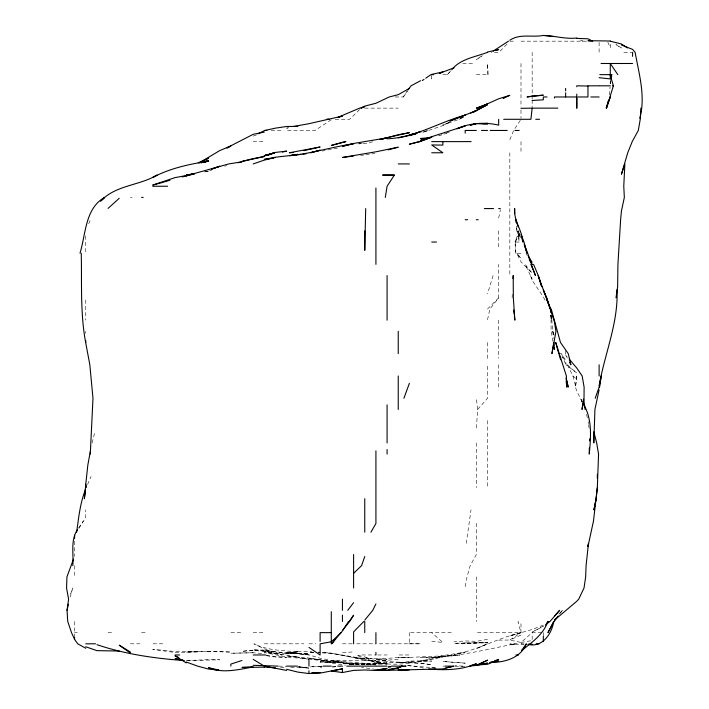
<?xml version="1.0" encoding="UTF-8"?>
<svg xmlns="http://www.w3.org/2000/svg" width="709" height="709" viewBox="0 0 709 709"><rect width="100%" height="100%" fill="white"/><g stroke="black" fill="none" stroke-linecap="round" stroke-linejoin="round"><path stroke-width="0.53" stroke-dasharray="3.54 2.66" d="M610.219 83.777L610.236 80.729M512.155 297.851L512.261 292.773M476.351 427.952L477.706 409.447L476.351 398.29M576.789 375.965L575.513 387.132L576.789 375.965L576.789 376.763M609.306 94.944L610.103 86.826M466.256 543.369L471.006 509.886M465.193 586.662L467.045 576.842L470.191 565.685L476.351 554.527L476.351 521.044M498.675 218.053L500.403 209.625M487.517 319.741L489.919 309.009L498.675 297.851L498.675 264.368M92.108 442.93L94.979 431.763M493.127 275.526L487.517 293.907M70.014 597.138L72.885 588L69.766 596.118M520.991 253.21L515.877 253.21L515.257 242.053L518.837 230.886L517.012 230.886L516.48 225.817L516.923 230.886L520.991 238.375L517.012 230.886L519.006 242.053L514.956 242.053L515.877 253.21L520.991 258.191L516.684 253.21L520.991 261.896L532.158 273.195L525.139 264.368L532.158 279.178L530.456 275.526L532.158 280.321L543.316 296.92L545.762 301.573M509.833 139.744L513.653 130.456L520.433 120.149M88.696 223.787L90.371 219.728M87.579 484.522L91.071 476.404M515.257 242.053L519.564 233.678M514.956 242.053L520.495 231.816M78.876 528.489L85.762 517.41L85.762 509.886M395.197 96.973L403.35 96.973L407.196 90.938M78.637 527.913L83.308 521.044M403.35 96.973L407.586 90.974M559.968 613.613L562.414 610.325L558.807 614.251M561.085 611.956L562.414 610.325M477.706 409.447L487.517 398.29L487.517 364.807M442.877 74.649L447.29 74.649L450.667 70.927M506.935 44.153L498.959 52.333L491.257 52.333M447.29 74.649L451.784 70.12M487.517 309.009L498.675 297.851M359.623 109.558L349.599 119.289L334.125 119.289M498.675 640.13L509.833 640.023L520.991 642.469L532.158 632.641L542.261 632.641M481.544 56.02L476.351 59.716L482.359 55.736M331.28 119.732L315.044 130.456L286.64 130.456M543.316 626.02L532.158 632.144L543.316 626.304M459.122 119.289L463.464 117.109M449.382 122.471L442.877 125.617L420.552 133.15M408.703 643.807L420.552 643.807L377.418 643.807M520.991 635.034L509.833 640.023L520.991 632.641L520.991 624.115L517.951 621.483L520.991 632.641L509.833 635.938L532.158 629.486L543.316 625.072M448.965 122.427L442.877 125.059L458.103 119.697M460.593 118.146L465.193 116.241M460.593 118.217L463.349 117.145M253.157 136.119L257.216 134.657M209.536 170.798L211.566 170.142M224.753 166.216L226.783 165.684M337.36 148.137L322.143 151.061M288.669 127.691L286.64 128.187L289.68 127.691M423.565 131.644L428.661 130.456L421.571 132.122M372.766 141.835L364.754 143.617L358.665 143.688M520.991 642.469L532.158 640.519L532.158 632.641M487.517 639.376L476.351 641.308L465.193 640.954L454.035 641.849M365.773 154.81L374.901 153.383M358.665 143.945L364.754 143.138M398.236 659.219L375.921 661.355L364.754 660.088L375.921 660.673L331.28 660.354L320.113 658.244L308.956 654.886L297.798 653.716L308.956 653.397L286.64 653.601L297.798 653.255L308.956 654.965L286.64 652.59L297.798 653.246L286.64 653.742L297.798 651.757L312.004 651.66M388.089 667.329L391.138 666.965M332.291 667.098L336.35 666.708M360.695 155.342L363.744 155.067M388.089 667.036L391.138 666.761M364.754 664.555L353.596 663.704L364.754 664.546L375.921 663.686L387.079 663.979L364.754 664.333L375.921 664.156L387.079 663.066L353.596 664.643L342.438 663.402L358.665 664.688M342.438 652.679L353.596 651.881M375.921 661.355L387.079 660.602L375.921 659.716L356.654 654.965C387.619 672.229 420.721 661.107 452.785 654.965L420.552 660.939L442.877 655.603L465.193 652.138L454.035 654.478C477.334 650.286 497.975 637.923 520.991 632.641L476.351 632.641M322.143 652.874L331.28 653.468L364.754 659.662L331.28 653.219L322.143 652.377L331.28 653.131L364.754 658.874L353.596 657.695L387.079 659.273L375.921 659.21L398.236 657.562L409.394 657.58L398.236 657.695C418.851 657.154 439.474 655.976 459.999 654.965L442.877 656.951L420.552 657.739C452.705 658.076 483.946 649.993 515.177 643.807L509.833 644.995L517.065 643.807L509.833 644.029L524.04 644.357M186.201 660.62L208.517 659.592L219.675 659.795L186.201 660.691M280.551 667.532L286.64 667.142M332.291 666.752L336.35 666.504M431.719 657.323L442.877 656.64L431.719 657.305M314.034 652.475L308.956 652.723L314.034 652.732M318.084 652.289L320.113 652.191M388.089 666.752L391.138 666.69M253.157 652.767L230.842 653.219L253.157 652.767L264.315 653.627M509.833 41.175L514.814 41.175M520.991 41.175L586.937 41.175M623.84 52.333L632.596 52.333M462.747 63.491L473.585 63.491M476.351 74.649L487.517 74.649M364.754 108.131L398.236 108.131M271.201 130.456L281.048 130.456M253.157 141.614L264.315 141.614M130.403 197.412L132.113 197.412M552.71 331.325L554.473 336.163L552.71 331.325L551.637 318.137M558.869 353.649L561.484 353.649L565.631 360.385L566.074 364.807L576.789 373.014L567.36 364.807L565.631 364.275L561.484 353.649M74.605 632.641L77.272 632.641M108.078 632.641L112.279 632.641M141.561 632.641L146.426 632.641M230.948 632.641L241.999 632.641M253.157 632.641L264.315 632.641M410.582 632.641L453.37 632.641M130.403 643.807L139.992 643.807M153.082 643.807L163.876 643.807M264.315 643.807L303.922 643.807M308.956 643.807L315.842 643.807M342.438 643.807L353.596 643.807M356.68 643.807L375.921 643.807M361.927 654.965L375.921 654.965M377.729 654.965L387.079 654.965M399.132 654.965L409.394 654.965M442.877 666.123L443.949 666.123M455.054 666.221L465.193 666.265L455.107 665.689M278.921 666.159L286.64 666.265M264.315 650.091L253.157 649.816L286.64 653.113L264.315 650.091L275.482 651.837M524.04 643.896L520.991 643.807L524.04 644.056M375.921 663.686L353.596 663.19L364.754 663.34L373.891 664.741M429.689 667.417L406.354 665.521L413.746 666.123L424.611 668.277M435.778 668.117L431.719 667.913L435.778 668.25M290.699 667.373L308.956 667.479L297.798 666.779L308.956 668.33L297.798 666.478M359.685 664.679L331.28 661.967L320.113 662.091L331.28 662.366L320.113 661.426L345.478 665.148M318.084 652.12L320.113 652.28M266.345 655.577L286.64 657.473L275.482 657.039L266.345 655.683M431.719 641.282L442.877 642.443L431.719 632.641M431.719 667.497L435.778 667.984M353.596 664.661L342.438 662.8L331.28 662.561L342.438 662.436L353.596 663.748L308.956 659.219L297.798 657.465L308.956 659.184L286.64 656.977L264.315 652.528L286.082 654.965L297.798 657.181L286.64 655.949L308.956 658.023L331.28 661.683L308.956 658.404L342.438 662.525L353.596 664.661L342.438 663.154L331.28 660.398L342.438 662.117L331.28 660.522L364.754 663.34L375.921 665.06M375.921 669.482L361.563 667.284M580.272 39.97L582.878 41.175L580.272 39.819M615.855 44.578L621.43 47.99L616.218 44.578M567.36 364.807L572.899 375.965L576.789 379.386M561.82 357.017L565.631 360.385M565.631 350.636L565.631 354.97L567.049 356.609M525.972 253.21L527.523 256.002M565.631 354.97L568.042 359.445M582.417 402.012L576.789 391.386L575.513 387.132M607.817 42.115L610.272 47.787L610.272 42.274M582.302 402.349L580.547 398.29L582.195 402.349M572.899 375.965L575.894 387.132M586.538 414.393L587.477 418.354M551.097 315.097L552.027 319.156M553.02 341.472L551.079 331.325L551.035 315.097M431.134 75.721L431.719 78.938L431.719 75.721M588.178 421.625L588.47 423.654M588.612 424.664L589.339 429.734M550.68 315.097L551.354 320.167L550.902 315.097M552.878 331.325L553.224 338.432M518.837 230.886L519.006 242.053M610.272 80.516L610.272 83.777M599.114 42.425L599.114 52.333M543.316 632.641L543.316 635.946M532.158 52.333L532.158 94.944M532.158 96.973L532.158 99.003M532.158 100.013L532.158 107.121M520.991 63.491L520.991 107.121M520.991 110.161L520.991 118.279M520.991 141.614L520.991 152.772M509.833 152.772L509.833 275.526M498.675 230.886L498.675 248.655M498.675 320.167L498.675 358.337M498.675 364.807L498.675 387.132M487.517 342.491L487.517 358.47M487.517 420.605L487.517 487.57M476.351 442.93L476.351 487.57M476.351 576.842L476.351 621.483M409.394 632.641L409.394 643.471M85.762 235.964L85.762 253.21M85.762 300.022L85.762 320.167M85.762 331.325L85.762 333.354M74.605 541.33L74.605 556.37M74.605 565.685L74.605 576.842M74.605 621.483L74.605 637.506M487.429 643.807L476.351 648.779L487.429 643.807M449.55 131.918L443.825 134.125L449.55 131.918M441.858 134.807L438.818 135.8L441.858 134.825M297.798 651.757C282.838 657.509 267.204 650.685 253.893 643.807C267.444 650.428 283.006 650.623 297.798 651.793L286.64 652.679L297.798 651.757M208.517 171.126L203.448 172.074L208.517 171.126M465.193 642.886L460.008 643.807L487.517 642.345L465.193 643.577L454.035 643.214L487.517 642.806L465.193 642.886M253.157 650.091L241.999 651.411C255.479 649.125 269.021 651.908 282.147 654.965L264.315 651.385L275.482 653.627L264.315 650.897L253.157 650.091M387.079 661.648L375.921 662.534C394.523 662.179 413.258 662.215 431.719 664.741L420.552 663.083L387.079 661.648M208.517 651.367L186.201 652.041L208.517 651.447L230.842 652.041L208.517 651.447M197.359 651.872L175.043 652.555L152.719 649.311L175.043 651.509L197.359 651.872M409.394 661.922L398.236 662.454L409.394 661.922M320.113 666.442L309.975 666.868L322.143 666.575L320.113 666.46M420.552 661.001L409.394 661.196L431.719 661.089L420.552 661.001M322.143 666.956L320.113 666.992L322.143 667.027M465.193 663.154L442.877 661.488L465.193 663.154M387.079 663.943L375.921 663.066L364.754 657.278L375.921 662.126L387.079 663.943M488.173 74.649L487.517 74.082L487.517 63.491L488.173 74.649"/><path stroke-width="1.06" d="M576.789 94.129L576.789 108.123L576.789 96.973L554.473 96.973L554.473 98.037M589.321 447.999L589.268 454.088C590.757 437.542 592.476 419.834 583.817 404.795M72.805 565.685C73.798 553.809 70.333 540.107 77.467 529.632M81.251 253.21C81.952 282.953 80.152 313.094 85.656 342.491M90.282 454.088L92.985 398.29L89.83 364.807L85.762 343.023M597.332 478.433L597.332 474.374M555.794 618.478L554.473 620.109L576.789 601.259L578.721 599.167L584.021 588L585.661 576.842L586.077 565.685L588.479 543.369L587.956 546.604L593.477 521.044L597.332 487.57L598.564 454.088L596.677 442.93L593.805 431.763L593.805 442.93L594.922 409.447L599.114 389.844M589.542 440.901L589.649 438.871M640.865 108.131L640.254 119.289L638.295 130.456L632.215 141.614L627.74 152.772L621.43 174.237L624.859 163.93L623.769 186.254L624.337 197.412L621.43 211.14L620.614 219.728L617.929 264.368L617.636 286.693L615.997 297.851M365.702 208.57L364.754 250.348L364.754 230.886M512.988 278.575L513.21 275.526L513.334 297.851L514.876 320.167L514.371 316.108M85.47 487.57L84.371 498.728L85.479 490.708M86.276 487.57L85.762 487.57L85.762 484.229L87.801 465.246L90.389 451.039M596.145 498.728L593.92 509.886L596.127 498.728L597.332 487.57M557.832 108.131L532.158 108.131L530.917 119.289L503.682 119.289M76.661 532.202C78.637 517.889 80.082 503.257 85.417 489.706M611.087 79.727L611.77 74.649L610.272 74.649M85.762 648.274L77.733 643.807L74.605 639.447L71.512 632.641L67.736 621.483L67.045 610.325L68.596 599.167L66.557 588L66.947 576.842L73.506 559.162M582.895 403.359L582.027 409.447L584.021 398.29L584.11 387.132L582.16 375.965L576.789 368.051L569.176 359.073M583.179 401.329L583.472 399.3M599.601 387.132L601.25 375.965L599.114 387.132L595.206 398.29M385.306 197.412L387.079 186.254L394.372 175.088L382.754 175.088L394.372 175.088M80.002 253.21C85.842 234.192 85.036 208.437 104.604 197.412L102.3 199.796M639.802 118.279C645.784 96.415 638.986 73.922 635.122 52.333L632.596 49.391L621.43 44.995M67.045 610.325L68.321 604.236M608.171 101.032L606.532 108.131L613.4 85.816L610.272 75.216M599.114 385.811C604.688 353.658 618.478 322.834 617.016 289.733M409.394 383.294L403.908 398.29M364.754 556.538L361.581 565.685L353.596 573.306M375.921 603.935L372.757 610.325L364.754 620.091M547.844 621.483C543.475 634.511 531.892 642.265 521.797 650.534M554.013 621.483L547.968 632.641L553.72 621.483C551.806 633.855 542.296 647.911 528.099 644.401M370.904 532.202L375.921 523.49L375.921 450.853M407.746 90.07L411.078 85.816L420.552 80.72M334.675 639.509L331.847 643.807L340.861 632.641M348.544 621.483L341.242 632.641L331.28 641.778L320.113 643.807L320.113 654.965L308.956 647.432M349.262 621.483L353.596 615.217L349.608 621.483L342.438 630.558M521.594 650.392L526.362 643.807C520.796 658.058 504.498 662.569 490.557 662.428M554.473 621.022L558.134 616.086M347.738 610.325L353.596 602.668M554.473 616.103L559.631 610.325L549.98 621.483L546.648 623.893M452.014 69.429C460.531 58.803 475.402 56.986 487.517 52.333M100.607 201.383C115.026 185.076 139.203 185.793 157.035 175.088L152.719 177.472C169.797 168.317 189.463 164.125 208.517 161.129L204.458 162.131M545.372 625.081L548.793 621.483L546.444 623.424M353.596 631.879L363.814 621.483M108.078 208.393L119.236 198.307M422.289 80.56L424.017 79.381M425.746 78.203L430.939 74.649L433.651 74.649M508.459 41.175L493.118 51.163M610.272 75.641L611.77 74.649M227.119 147.72L253.157 134.329L264.315 132.104M227.119 148.075L230.842 145.983L219.675 150.609L199.22 162.893M409.394 88.403L398.236 94.678L389.232 96.973L375.921 103.257L364.754 106.128L361.129 108.131L364.754 106.625L359.667 108.131L338.282 117.189M470.776 113.192L487.517 104.719L472.637 112.589M201.081 162.024L208.517 158.213L198.29 162.804M472.637 112.456L476.351 110.569L449.976 121.035M389.108 669.376L398.236 667.772L401.976 666.123L398.236 667.993L387.079 670.244L375.921 670.032L387.079 668.374L375.921 670.475L364.754 669.987L353.596 670.395L342.438 672.54L331.28 670.998M257.81 133.824L264.776 130.456L275.482 128.134L286.64 126.494L297.798 126.379M505.88 96.973L503.177 98.294L509.833 95.334L498.675 98.79L477.91 108.131L487.517 103.939L476.351 108.131L486.498 104.905M476.351 665.423L487.517 660.185L476.351 665.423L470.058 666.026M449.798 121.035L465.193 115.08C438.942 122.294 414.774 137.759 387.079 138.813M401.976 666.123L398.236 667.772L402.747 666.123M509.833 40.236C520.087 33.358 531.98 37.621 543.316 35.45C554.571 35.689 565.481 39.358 576.789 38.002M457.075 128.648C470.032 122.914 484.938 121.851 498.675 125.165L498.675 119.289M495.892 50.587L498.675 49.541L487.517 52.058M457.075 128.763L465.193 125.91L420.552 140.285L426.641 138.991M454.035 67.851L439.261 73.408L442.877 71.928L431.719 74.383M253.157 163.93L264.315 160.11L275.482 157.451M241.999 660.46L230.842 664.094L230.842 666.123M494.616 660.815L498.675 659.521L487.517 664.306L476.351 664.998L487.517 663.101L476.351 665.396M470.058 665.786L476.351 663.784C461.417 670.147 444.57 670.359 428.67 668.995M164.896 181.788L169.965 180.192M338.282 117.366L342.438 116.081L308.956 123.685L293.739 126.459M201.542 162.724L208.517 160.606L201.418 162.724M380.99 139.407L398.236 134.719L409.394 132.672L398.236 135.118M163.876 182.107L152.719 185.058L175.043 177.622L188.709 175.088L186.201 175.805L228.75 163.93L241.999 161.794L238.135 162.742M388.089 149.874L398.236 147.188L375.921 151.797L342.438 157.469L353.596 155.998M379.971 139.407L397.217 135.339M476.351 123.623L470.271 125.165L476.351 123.623L487.517 124.243M415.483 134.081L409.394 135.552L420.552 131.652L409.394 135.454L398.236 137.874M194.355 173.909L182.142 176.931M380.99 139.274L387.079 137.865L353.596 143.466L342.438 146.293L353.596 143.741C332.113 146.914 311.331 153.605 289.68 155.661M303.886 150.68L320.113 146.993L289.369 152.772L293.579 152.426M342.438 672.54L342.438 668.826L320.113 673.107L312.004 673.045M282.439 152.063L286.64 151.123L275.482 152.408L264.315 155.812L274.463 153.038L264.315 155.581L269.393 154.722M445.917 667.834L454.035 666.123L442.877 668.924L387.079 670.342L377.941 669.642M332.291 670.803L342.438 668.826M290.699 155.608L297.798 154.367L289.68 155.572M416.493 133.549L409.394 134.763L415.483 133.886M489.547 662.738L498.675 661.178L490.557 662.162M269.393 158.754L264.315 159.383L275.482 157.203L300.838 154.385M271.423 158.497L273.452 158.24M483.458 123.72L487.517 123.215M302.867 154.172L305.916 153.862M286.64 669.269L297.798 672.097L308.956 673.55L320.113 672.495L312.004 672.876M400.186 666.549L406.053 666.123L400.186 666.451M532.158 100.465L543.316 99.801L543.316 96.973L547.011 96.973M610.272 41.007L587.956 40.705L592.653 41.175L587.956 38.8L576.789 38.357M428.67 138.069L420.552 138.485L428.67 138.22M528.099 644.251L532.158 644.153M520.991 108.344L532.158 108.131M119.236 651.039L96.92 650.649L85.762 646.768M264.315 667.16L241.999 667.408L253.157 666.965C238.454 669.553 222.972 673.727 208.517 667.701L218.664 670.023M601.064 63.491L632.596 63.491M599.814 74.649L609.545 74.649M599.114 85.816L587.956 85.816L587.956 96.973L578.181 96.973M599.708 85.816L610.272 85.816M612.452 85.816L613.4 85.816M590.819 96.973L599.114 96.973M329.073 119.289L326.876 119.289L329.073 119.511M535.738 119.289L539.522 119.289M264.776 130.456L266.921 130.456M476.351 130.456L465.193 130.456L465.193 133.159M481.473 130.456L487.517 130.456M490.203 130.456L507.21 130.456M514.947 130.456L519.174 130.456M431.719 141.614L471.139 141.614M431.719 152.772L442.877 152.772L431.719 144.955L442.877 145.106L442.877 141.614M398.236 163.93L409.394 163.93M152.719 186.254L167.608 186.254M141.561 197.412L143.174 197.412M484.344 208.57L493.517 208.57M498.675 208.57L500.297 208.57M465.193 219.728L467.621 219.728M476.351 219.728L478.15 219.728M431.719 242.053L436.505 242.053M331.28 632.641L320.113 632.641L320.113 641.494M85.762 643.807L95.547 643.807M536.164 643.807L539.159 643.807M175.043 654.965L179.661 654.965M253.157 654.965L265.848 654.965M515.904 654.965L518.527 654.965M278.15 666.123L253.157 665.326M286.64 666.123L297.363 666.123M323.012 666.123L331.28 666.123M337.75 666.123L342.438 666.123M346.763 666.123L387.079 666.123M391.545 666.123L401.631 666.123M444.8 666.123L452.386 666.123M264.315 666.956L275.482 667.86M543.316 35.45L553.463 36.531M218.664 670.147L208.517 669.057L197.607 666.123L186.201 661.993M599.114 77.671L610.272 78.921L610.272 63.491L617.823 74.649M182.142 659.919L175.043 658.705L184.172 660.549C154.677 658.431 124.944 654.194 96.92 644.641M286.64 670.448L264.315 666.123L253.157 659.343M610.272 41.175L621.43 43.993L627.438 47.928M178.757 657.535L175.043 655.816L186.201 662.924M587.956 86.037L576.789 85.816L576.789 86.764M130.403 652.076L119.236 645.181L130.403 653.051M528.444 256.835L532.158 262.259M529.065 258.794L532.158 264.829L529.942 260.646M569.487 362.122L570.931 364.807L568.246 353.649L560.491 342.491L551.23 309.009L551.372 312.049M533.549 264.368L538.264 275.526L541.729 286.693L538.166 275.526L550.317 309.009L546.719 297.851L543.316 289.981L546.568 297.851L554.473 321.921L555.936 331.325L551.939 353.649L553.826 342.491L554.473 349.493L554.11 347.49M546.878 299.88L550.654 309.009L550.84 312.049M531.927 264.368L524.164 244.082M524.368 245.092L526.964 253.21L524.004 242.053L520.991 234.573L522.861 242.053C522.223 230.186 513.476 220.694 514.672 208.57L514.734 213.639M518.102 226.836L515.842 219.728L516.161 222.777M559.091 354.66L560.642 359.738M558.781 353.649L555.723 342.491L566.376 375.965L566.81 387.132L566.172 381.043M566.154 379.005L568.246 387.132L566.11 377.994M553.392 343.493L553.756 345.487M550.53 310.028L550.875 312.049M85.762 484.229L86.144 486.729M583.746 399.3L585.085 409.447M513.617 310.028L514.122 314.078M632.596 52.333L632.596 56.365M599.114 364.807L599.114 375.965M565.631 88.43L565.631 90.858M565.631 92.782L565.631 96.973M543.316 636.23L543.316 641.441M398.236 331.325L398.236 353.649M398.236 375.965L398.236 409.447M387.079 275.526L387.079 320.167M387.079 404.839L387.079 442.93M387.079 449.506L387.079 454.088M375.921 187.974L375.921 264.368M375.921 632.641L375.921 643.807M375.921 652.404L375.921 654.965M364.754 498.728L364.754 532.202M364.754 621.483L364.754 632.641M353.596 554.527L353.596 588M353.596 632.641L353.596 643.807M342.438 599.167L342.438 610.325M342.438 615.12L342.438 621.483M331.28 611.663L331.28 643.807M308.956 660.256L308.956 666.123M308.956 670.767L308.956 673.55M85.762 340.462L85.762 342.491M74.605 535.242L74.605 538.291M74.605 637.506L74.605 639.447M610.343 96.973L606.195 108.131L610.272 96.973M431.719 137.183L419.622 141.614L409.394 144.193L419.622 141.614L431.719 137.183M219.675 166.243L211.566 169.159L219.675 166.314M274.454 152.772L264.315 155.812L274.454 152.772M342.438 142.341L331.28 145.451L345.895 141.614L342.438 142.332M320.113 150.175L310.648 152.772L320.113 150.211M253.157 158.63L241.999 161.43L264.315 156.512L253.157 158.63M208.517 161.094L200.399 162.627L208.517 161.129M532.158 96.052L527.026 96.973L543.316 95.157L532.158 96.052M194.319 173.714L186.201 175.088L194.319 173.723M409.394 669.721L398.236 670.014L409.394 669.721M532.158 266.983L530.997 264.368L535.49 275.526L532.158 266.983"/></g></svg>
